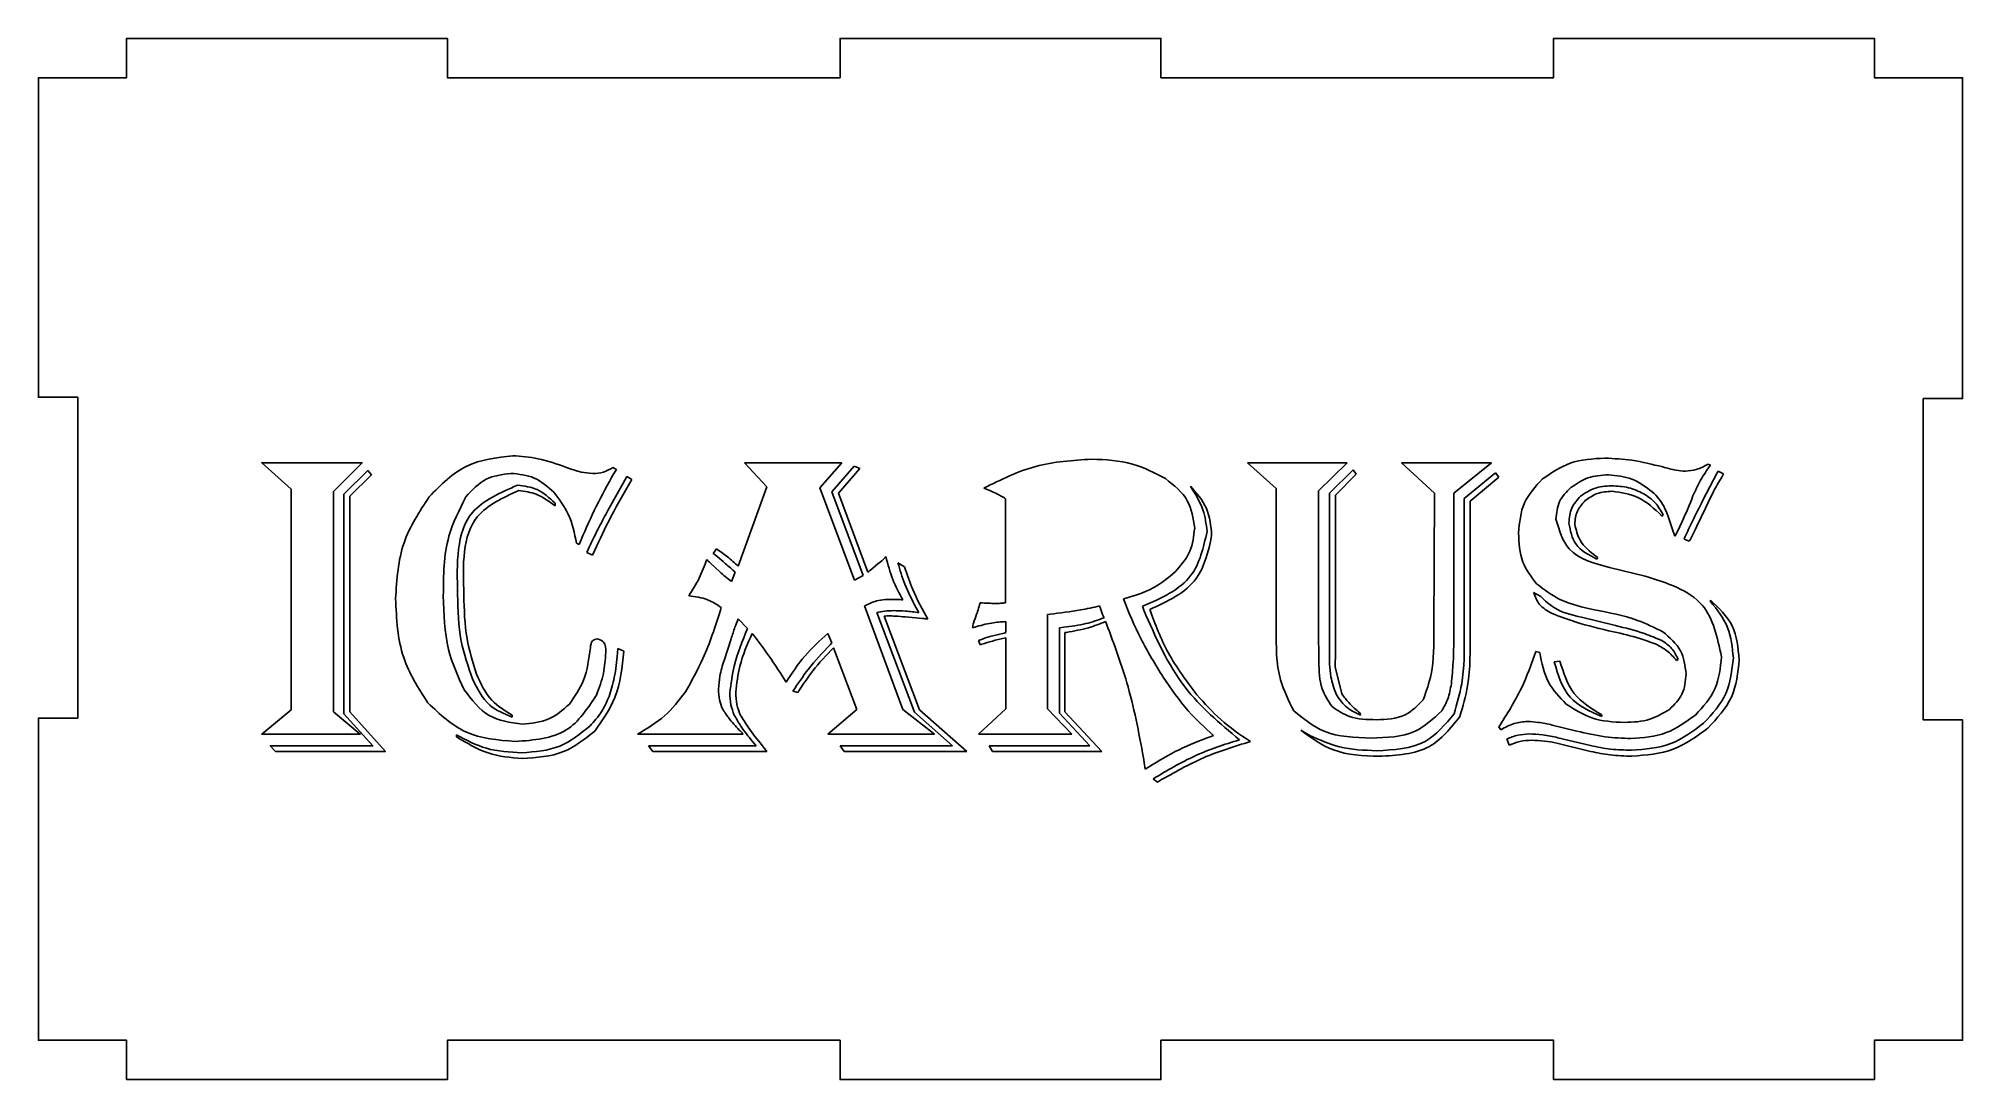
# Model space of a CAD drawing. Header units: millimetres. Extents: x -60 to 60, y 1 to 65.
import ezdxf

# ---------------------------------------------------------------- set-up
doc = ezdxf.new("R2010")
doc.units = ezdxf.units.MM
doc.layers.get('0').update_dxf_attribs({"linetype": 'CONTINUOUS'})

msp = doc.modelspace()

# ---------------------------------------------------------------- linework, layer by layer
for p, q in [((-24.17, 38.71), (-23.96, 38.59)), ((-23.96, 38.59), (-24.11, 38.34)), ((-14.57, 37.5), (-15.97, 39)), ((-15.97, 39), (-9.89, 39)), ((-9.89, 39), (-11.26, 37.44)), ((-10.52, 37.18), (-9.13, 38.79)), ((-8.78, 38.64), (-10.11, 37.1)), ((-9.13, 38.79), (-8.78, 38.64)), ((17.2, 37.39), (15.4, 39)), ((15.4, 39), (21.63, 39)), ((21.63, 39), (19.83, 37.25)), ((20.51, 37.11), (22, 38.56)), ((22, 38.56), (22.18, 38.29)), ((27.07, 37.11), (25.02, 39)), ((25.02, 39), (30.63, 39)), ((30.63, 39), (28.27, 37.11)), ((44.14, 38.92), (44.28, 38.85)), ((44.69, 38.37), (44.76, 38.47)), ((44.76, 38.47), (45.1, 38.3)), ((-24.49, 36.03), (-23.43, 37.91)), ((-23.43, 37.91), (-23.3, 38.14)), ((-23.3, 38.14), (-23, 37.96)), ((-23, 37.96), (-23.14, 37.71)), ((-16.36, 32.56), (-14.57, 37.5)), ((-11.26, 37.44), (-9.1, 31.69)), ((-0.94, 37.38), (-1.04, 37.42)), ((17.2, 28.64), (17.2, 37.39)), ((19.83, 37.25), (19.83, 28.62)), ((22.18, 38.29), (20.89, 36.98)), ((28.92, 36.77), (30.88, 38.38)), ((31.08, 38.1), (29.29, 36.61)), ((30.88, 38.38), (31.08, 38.1)), ((43.79, 36.63), (44.69, 38.37)), ((45.1, 38.3), (44.98, 38.1)), ((-27.78, 36.48), (-27.78, 36.31)), ((-8.57, 31.98), (-10.52, 37.18)), ((-10.11, 37.1), (-8.27, 32.18)), ((0.32, 30.27), (0.32, 36.76)), ((20.51, 27.22), (20.51, 37.11)), ((20.89, 36.98), (20.89, 27.18)), ((27.02, 28.58), (27.07, 37.11)), ((28.27, 37.11), (28.27, 28.6)), ((28.92, 28.33), (28.92, 36.77)), ((29.29, 36.61), (29.29, 28.42)), ((41.34, 35.73), (41.25, 35.68)), ((-26.28, 33.9), (-26.45, 33.99)), ((-26.16, 34.2), (-26.28, 33.9)), ((-25.79, 33.41), (-25.65, 33.74)), ((-17.92, 33.34), (-17.71, 33.63)), ((42.12, 34.5), (42.05, 34.42)), ((42.63, 34.24), (42.69, 34.36)), ((42.95, 34.11), (42.63, 34.24)), ((43.02, 34.2), (42.95, 34.11)), ((-25.44, 33.24), (-25.79, 33.41)), ((-18.09, 32.75), (-17.5, 32.2)), ((-17.8, 33.25), (-17.92, 33.34)), ((-8.08, 32.33), (-7.65, 32.7)), ((-6.4, 32.76), (-5.99, 32.51)), ((37.15, 33.16), (37.25, 33.09)), ((37.25, 33.09), (37.19, 32.99)), ((37.98, 32.47), (40.21, 31.93)), ((-16.77, 31.6), (-16.54, 32.18)), ((-16.54, 32.18), (-16.69, 32.31)), ((-9.1, 31.69), (-8.57, 31.98)), ((-8.48, 30.09), (-6.09, 23.61)), ((-1.31, 30.15), (-1.27, 30.27)), ((8.93, 29.82), (8.85, 30.05)), ((33.24, 30.92), (33.69, 30.67)), ((44.28, 30.36), (44.28, 30.44)), ((-17.47, 29.8), (-17.42, 29.98)), ((-15.78, 28.66), (-16.36, 29.27)), ((-5.37, 23.45), (-7.71, 29.66)), ((-7.25, 29.44), (-5.05, 23.6)), ((-4.87, 29.29), (-5.93, 29.39)), ((-5.1, 29.66), (-5.26, 29.95)), ((0.33, 28.41), (0.33, 29.1)), ((3.09, 29.56), (2.94, 29.53)), ((2.94, 29.53), (2.94, 23.65)), ((6.37, 29.53), (6.24, 29.91)), ((6.61, 28.96), (6.55, 29.1)), ((36.24, 29.37), (38.36, 28.85)), ((-16.8, 28.03), (-17.24, 26.68)), ((-15.36, 28.2), (-15.49, 28.36)), ((-10.52, 27.78), (-10.77, 28.36)), ((-10.63, 27.65), (-10.52, 27.78)), ((-1.61, 28.75), (-1.75, 28.7)), ((-1.27, 27.65), (-1.38, 27.91)), ((-1.16, 27.69), (-1.27, 27.65)), ((-0.47, 28.21), (0.22, 28.38)), ((0.22, 28.38), (0.33, 28.41)), ((0.33, 28.08), (0.22, 28.07)), ((0.33, 23.65), (0.33, 28.08)), ((3.67, 28.7), (3.94, 28.74)), ((3.67, 23.39), (3.67, 28.7)), ((4.11, 28.42), (4.01, 28.41)), ((4.01, 28.41), (4.01, 23.48)), ((19.83, 28.62), (19.86, 26.59)), ((-23.89, 27.12), (-23.87, 27.42)), ((-23.87, 27.42), (-23.49, 27.25)), ((-8.95, 23.61), (-10.42, 27.46)), ((20.89, 27.18), (20.87, 26.27)), ((33.39, 27.24), (33.63, 27.17)), ((34.54, 26.58), (34.89, 26.64)), ((42.26, 26.74), (42.17, 26.68)), ((-13.37, 25.33), (-13.61, 25.71)), ((20.87, 26.27), (21.28, 24.6)), ((-12.65, 24.68), (-12.95, 24.76)), ((-30.45, 23.27), (-30.45, 23.14)), ((-10.77, 22.08), (-8.95, 23.61)), ((-6.09, 23.61), (-4.11, 22.08)), ((-2.99, 21.36), (-5.37, 23.45)), ((-5.05, 23.6), (-2.11, 21)), ((-1.38, 22.08), (0.33, 23.65)), ((2.94, 23.65), (4.44, 22.08)), ((5.58, 21.36), (3.67, 23.39)), ((4.01, 23.48), (6.33, 21)), ((22.43, 23.39), (22.46, 23.27)), ((37.5, 23.28), (37.5, 23.18)), ((-33.93, 21.92), (-33.93, 22.03)), ((-16.05, 22.08), (-22.64, 22.08)), ((-15.24, 21.36), (-15.47, 21.63)), ((-4.11, 22.08), (-10.77, 22.08)), ((4.44, 22.08), (-1.38, 22.08)), ((13.28, 21.99), (13.08, 21.92)), ((18.73, 22.32), (18.83, 22.27)), ((18.83, 22.27), (19.29, 22)), ((31.2, 22.36), (31.09, 22.54)), ((31.73, 21.4), (31.57, 21.78)), ((35.95, 22.27), (34.4, 22.65)), ((34.77, 21.86), (36.8, 21.37)), ((-21.69, 21), (-21.96, 21.36)), ((-21.96, 21.36), (-15.24, 21.36)), ((-14.57, 21), (-21.69, 21)), ((-9.75, 21), (-10, 21.36)), ((-10, 21.36), (-2.99, 21.36)), ((-2.11, 21), (-9.75, 21)), ((-0.49, 21), (-0.7, 21.36)), ((-0.7, 21.36), (5.58, 21.36)), ((6.33, 21), (-0.49, 21)), ((36.8, 21), (34.69, 21.51)), ((9.03, 19.89), (8.97, 20.31)), ((9.23, 20.02), (9.03, 19.89)), ((9.8, 19.09), (9.53, 19.3)), ((9.92, 19.17), (9.8, 19.09))]:
    msp.add_line(p, q)
for points in [[(57.55, 43), (60, 43), (60, 63), (54.5, 63), (54.5, 65.45), (34.5, 65.45), (34.5, 63), (10, 63), (10, 65.45), (-10, 65.45), (-10, 63), (-34.5, 63), (-34.5, 65.45), (-54.5, 65.45), (-54.5, 63), (-60, 63), (-60, 43.08), (-57.55, 43.08), (-57.55, 23.08), (-60, 23.08), (-60, 3), (-54.5, 3), (-54.5, 0.55), (-34.5, 0.55), (-34.5, 3), (-10, 3), (-10, 0.55), (10, 0.55), (10, 3), (34.5, 3), (34.5, 0.55), (54.5, 0.55), (54.5, 3), (60, 3), (60, 22.97), (57.55, 22.97)], [(-44.24, 23.6), (-44.24, 37.35), (-46.07, 39), (-39.82, 39), (-41.59, 37.21), (-41.59, 23.48), (-39.93, 22.08), (-46.07, 22.08)], [(-40.95, 37.04), (-39.45, 38.51), (-39.23, 38.25), (-40.58, 36.92), (-40.58, 23.48), (-38.36, 21), (-45.22, 21), (-45.55, 21.36), (-39.14, 21.36), (-40.95, 23.35)]]:
    msp.add_lwpolyline(points, close=True)
for points, knots in [([(-35.63, 36.88), (-34.9, 37.62), (-33.46, 39.09), (-31.42, 39.32), (-30.42, 39.44)], [0, 0, 0, 0, 0.3034207, 0.596313, 0.596313, 0.596313, 0.596313]), ([(-30.42, 39.44), (-29.89, 39.4), (-28.74, 39.31), (-27.65, 38.92), (-27.06, 38.71)], [0, 0, 0, 0, 0.1589496, 0.3454119, 0.3454119, 0.3454119, 0.3454119]), ([(-27.06, 38.71), (-26.76, 38.6), (-26.23, 38.4), (-25.67, 38.35), (-25.42, 38.33)], [0, 0, 0, 0, 0.0947737, 0.1685824, 0.1685824, 0.1685824, 0.1685824]), ([(-25.42, 38.33), (-25.2, 38.34), (-24.75, 38.37), (-24.36, 38.6), (-24.17, 38.71)], [0, 0, 0, 0, 0.06695, 0.1325619, 0.1325619, 0.1325619, 0.1325619]), ([(-1.04, 37.42), (0.02, 37.94), (2.14, 39), (4.5, 39.15), (5.68, 39.22)], [0, 0, 0, 0, 0.3515551, 0.7026047, 0.7026047, 0.7026047, 0.7026047]), ([(5.68, 39.22), (6.55, 39.19), (8.18, 39.12), (9.62, 38.36), (10.29, 38.01)], [0, 0, 0, 0, 0.2567975, 0.4818869, 0.4818869, 0.4818869, 0.4818869]), ([(33.8, 37.99), (34.36, 38.37), (35.53, 39.17), (36.95, 39.25), (37.7, 39.29)], [0, 0, 0, 0, 0.1978918, 0.4177211, 0.4177211, 0.4177211, 0.4177211]), ([(37.7, 39.29), (38.26, 39.26), (39.48, 39.2), (40.66, 38.9), (41.3, 38.74)], [0, 0, 0, 0, 0.1677144, 0.3649948, 0.3649948, 0.3649948, 0.3649948]), ([(41.3, 38.74), (41.58, 38.66), (42.05, 38.53), (42.53, 38.49), (42.73, 38.47)], [0, 0, 0, 0, 0.0860409, 0.1450907, 0.1450907, 0.1450907, 0.1450907]), ([(42.73, 38.47), (42.95, 38.5), (43.45, 38.55), (43.9, 38.79), (44.14, 38.92)], [0, 0, 0, 0, 0.0685053, 0.1493475, 0.1493475, 0.1493475, 0.1493475]), ([(44.28, 38.85), (44.07, 38.55), (43.64, 37.94), (43.34, 37.26), (43.19, 36.93)], [0, 0, 0, 0, 0.1126518, 0.221906, 0.221906, 0.221906, 0.221906]), ([(-33.86, 30.78), (-33.91, 32.74), (-33.99, 35.92), (-31.2, 37.13), (-30.12, 37.6)], [0, 0, 0, 0, 0.5198197, 0.848366, 0.848366, 0.848366, 0.848366]), ([(-30.05, 37.27), (-31.04, 36.82), (-33.62, 35.61), (-33.53, 32.62), (-33.47, 30.76)], [0, 0, 0, 0, 0.3035413, 0.7995176, 0.7995176, 0.7995176, 0.7995176]), ([(-30.54, 38.34), (-31.08, 38.27), (-32.19, 38.13), (-32.95, 37.3), (-33.34, 36.88)], [0, 0, 0, 0, 0.1579243, 0.3249905, 0.3249905, 0.3249905, 0.3249905]), ([(-27.86, 37.17), (-28.25, 37.51), (-29.02, 38.19), (-30.04, 38.29), (-30.54, 38.34)], [0, 0, 0, 0, 0.1506884, 0.2990043, 0.2990043, 0.2990043, 0.2990043]), ([(-30.12, 37.6), (-29.7, 37.55), (-28.8, 37.43), (-28.14, 36.81), (-27.78, 36.48)], [0, 0, 0, 0, 0.1248341, 0.2646803, 0.2646803, 0.2646803, 0.2646803]), ([(-27.78, 36.31), (-28.16, 36.59), (-28.84, 37.1), (-29.67, 37.22), (-30.05, 37.27)], [0, 0, 0, 0, 0.1372304, 0.2499395, 0.2499395, 0.2499395, 0.2499395]), ([(-24.11, 38.34), (-24.49, 37.66), (-25.23, 36.31), (-25.86, 34.9), (-26.16, 34.2)], [0, 0, 0, 0, 0.2348031, 0.4625687, 0.4625687, 0.4625687, 0.4625687]), ([(-23.14, 37.71), (-23.59, 36.93), (-24.42, 35.48), (-25.11, 33.95), (-25.44, 33.24)], [0, 0, 0, 0, 0.26766, 0.5027317, 0.5027317, 0.5027317, 0.5027317]), ([(0.32, 36.76), (0.11, 36.88), (-0.29, 37.11), (-0.72, 37.29), (-0.94, 37.38)], [0, 0, 0, 0, 0.0703813, 0.1399053, 0.1399053, 0.1399053, 0.1399053]), ([(10.29, 38.01), (10.82, 37.59), (11.83, 36.8), (12.02, 35.53), (12.11, 34.93)], [0, 0, 0, 0, 0.1936034, 0.3702866, 0.3702866, 0.3702866, 0.3702866]), ([(11.84, 37.54), (12.23, 37.1), (13.02, 36.22), (13.12, 35.04), (13.17, 34.45)], [0, 0, 0, 0, 0.1701986, 0.3441836, 0.3441836, 0.3441836, 0.3441836]), ([(12.88, 34.71), (12.83, 35.18), (12.7, 36.19), (12.14, 37.06), (11.84, 37.54)], [0, 0, 0, 0, 0.1376511, 0.3041542, 0.3041542, 0.3041542, 0.3041542]), ([(32.31, 34.61), (32.37, 35.27), (32.48, 36.57), (33.37, 37.52), (33.8, 37.99)], [0, 0, 0, 0, 0.1924095, 0.3793659, 0.3793659, 0.3793659, 0.3793659]), ([(35.58, 37.46), (35.3, 37.19), (34.76, 36.64), (34.68, 35.87), (34.64, 35.49)], [0, 0, 0, 0, 0.1129868, 0.2241064, 0.2241064, 0.2241064, 0.2241064]), ([(37.93, 38.25), (37.48, 38.22), (36.63, 38.17), (35.92, 37.69), (35.58, 37.46)], [0, 0, 0, 0, 0.1307116, 0.251508, 0.251508, 0.251508, 0.251508]), ([(36.18, 36.92), (36.46, 37.1), (37.04, 37.5), (37.74, 37.54), (38.11, 37.56)], [0, 0, 0, 0, 0.0978916, 0.2065713, 0.2065713, 0.2065713, 0.2065713]), ([(38.14, 37.22), (37.82, 37.2), (37.21, 37.16), (36.71, 36.81), (36.47, 36.64)], [0, 0, 0, 0, 0.0927889, 0.1790721, 0.1790721, 0.1790721, 0.1790721]), ([(40.65, 37.18), (40.24, 37.49), (39.44, 38.11), (38.42, 38.2), (37.93, 38.25)], [0, 0, 0, 0, 0.1512067, 0.2983754, 0.2983754, 0.2983754, 0.2983754]), ([(38.11, 37.56), (38.47, 37.55), (39.16, 37.51), (39.79, 37.22), (40.09, 37.08)], [0, 0, 0, 0, 0.1069972, 0.2059592, 0.2059592, 0.2059592, 0.2059592]), ([(41.25, 35.68), (40.78, 36.13), (39.9, 36.97), (38.7, 37.14), (38.14, 37.22)], [0, 0, 0, 0, 0.189707, 0.3551453, 0.3551453, 0.3551453, 0.3551453]), ([(44.98, 38.1), (44.81, 37.81), (44.48, 37.24), (44.19, 36.65), (44.06, 36.36)], [0, 0, 0, 0, 0.1021468, 0.1970943, 0.1970943, 0.1970943, 0.1970943]), ([(-37.73, 30.53), (-37.65, 31.73), (-37.51, 34.03), (-36.24, 35.95), (-35.63, 36.88)], [0, 0, 0, 0, 0.3517299, 0.6785345, 0.6785345, 0.6785345, 0.6785345]), ([(-33.34, 36.88), (-33.75, 36.07), (-34.73, 34.15), (-34.74, 31.97), (-34.75, 30.71)], [0, 0, 0, 0, 0.2671301, 0.6406675, 0.6406675, 0.6406675, 0.6406675]), ([(-26.45, 33.99), (-26.57, 34.61), (-26.81, 35.78), (-27.53, 36.72), (-27.86, 37.17)], [0, 0, 0, 0, 0.1866161, 0.3518418, 0.3518418, 0.3518418, 0.3518418]), ([(-25.65, 33.74), (-25.45, 34.16), (-25.07, 34.94), (-24.67, 35.69), (-24.49, 36.03)], [0, 0, 0, 0, 0.1409509, 0.257152, 0.257152, 0.257152, 0.257152]), ([(35.45, 35.24), (35.48, 35.57), (35.53, 36.21), (35.97, 36.68), (36.18, 36.92)], [0, 0, 0, 0, 0.0951057, 0.187678, 0.187678, 0.187678, 0.187678]), ([(36.47, 36.64), (36.28, 36.43), (35.9, 36.01), (35.84, 35.45), (35.82, 35.16)], [0, 0, 0, 0, 0.0824179, 0.1658212, 0.1658212, 0.1658212, 0.1658212]), ([(40.09, 37.08), (40.36, 36.91), (40.88, 36.56), (41.19, 36), (41.34, 35.73)], [0, 0, 0, 0, 0.0936827, 0.1862609, 0.1862609, 0.1862609, 0.1862609]), ([(41.37, 36.3), (41.27, 36.45), (41.08, 36.78), (40.8, 37.04), (40.65, 37.18)], [0, 0, 0, 0, 0.0540385, 0.1139595, 0.1139595, 0.1139595, 0.1139595]), ([(41.97, 34.65), (41.87, 34.99), (41.7, 35.55), (41.46, 36.08), (41.37, 36.3)], [0, 0, 0, 0, 0.1060228, 0.1757615, 0.1757615, 0.1757615, 0.1757615]), ([(43.19, 36.93), (42.97, 36.39), (42.64, 35.57), (42.25, 34.78), (42.12, 34.5)], [0, 0, 0, 0, 0.1730266, 0.2651837, 0.2651837, 0.2651837, 0.2651837]), ([(42.69, 34.36), (42.84, 34.69), (43.19, 35.46), (43.58, 36.21), (43.79, 36.63)], [0, 0, 0, 0, 0.1106144, 0.252446, 0.252446, 0.252446, 0.252446]), ([(44.06, 36.36), (43.82, 35.86), (43.48, 35.14), (43.12, 34.42), (43.02, 34.2)], [0, 0, 0, 0, 0.1673626, 0.2400493, 0.2400493, 0.2400493, 0.2400493]), ([(12.11, 34.93), (12.05, 34.43), (11.94, 33.4), (11.26, 32.62), (10.92, 32.22)], [0, 0, 0, 0, 0.1472509, 0.3021399, 0.3021399, 0.3021399, 0.3021399]), ([(34.64, 35.49), (34.85, 34.8), (35.33, 33.17), (37.01, 32.73), (37.98, 32.47)], [0, 0, 0, 0, 0.2040854, 0.4797663, 0.4797663, 0.4797663, 0.4797663]), ([(37.19, 32.99), (36.68, 33.25), (35.74, 33.74), (35.54, 34.77), (35.45, 35.24)], [0, 0, 0, 0, 0.1616189, 0.2989172, 0.2989172, 0.2989172, 0.2989172]), ([(35.82, 35.16), (35.9, 34.82), (36.09, 34), (36.76, 33.46), (37.15, 33.16)], [0, 0, 0, 0, 0.1043555, 0.2467922, 0.2467922, 0.2467922, 0.2467922]), ([(-17.71, 33.63), (-17.48, 33.47), (-17.01, 33.14), (-16.58, 32.76), (-16.36, 32.56)], [0, 0, 0, 0, 0.0847354, 0.1719137, 0.1719137, 0.1719137, 0.1719137]), ([(8.85, 30.05), (10.02, 30.56), (12.15, 31.49), (12.66, 33.72), (12.88, 34.71)], [0, 0, 0, 0, 0.3590409, 0.6506707, 0.6506707, 0.6506707, 0.6506707]), ([(13.17, 34.45), (12.96, 33.48), (12.47, 31.32), (10.43, 30.37), (9.31, 29.85)], [0, 0, 0, 0, 0.2836564, 0.6321114, 0.6321114, 0.6321114, 0.6321114]), ([(33.43, 31.46), (33.1, 31.89), (32.4, 32.82), (32.34, 33.99), (32.31, 34.61)], [0, 0, 0, 0, 0.1594548, 0.3412972, 0.3412972, 0.3412972, 0.3412972]), ([(42.05, 34.42), (42.04, 34.47), (42.01, 34.54), (41.98, 34.62), (41.97, 34.65)], [0, 0, 0, 0, 0.01366064, 0.0237737, 0.0237737, 0.0237737, 0.0237737]), ([(-19.44, 30.71), (-19.21, 31.07), (-18.76, 31.78), (-18.46, 32.57), (-18.32, 32.96)], [0, 0, 0, 0, 0.1277873, 0.2523772, 0.2523772, 0.2523772, 0.2523772]), ([(-18.32, 32.96), (-18.27, 32.91), (-18.19, 32.84), (-18.12, 32.77), (-18.09, 32.75)], [0, 0, 0, 0, 0.02029295, 0.03078572, 0.03078572, 0.03078572, 0.03078572]), ([(-16.69, 32.31), (-16.9, 32.49), (-17.26, 32.81), (-17.63, 33.11), (-17.8, 33.25)], [0, 0, 0, 0, 0.0801692, 0.1450473, 0.1450473, 0.1450473, 0.1450473]), ([(-7.65, 32.7), (-7.54, 32.78), (-7.36, 32.92), (-7.21, 33.08), (-7.15, 33.15)], [0, 0, 0, 0, 0.0421255, 0.06730167, 0.06730167, 0.06730167, 0.06730167]), ([(-7.15, 33.15), (-7.02, 32.66), (-6.78, 31.72), (-6.32, 30.87), (-6.09, 30.45)], [0, 0, 0, 0, 0.1489175, 0.2898685, 0.2898685, 0.2898685, 0.2898685]), ([(-5.26, 29.95), (-5.51, 30.44), (-5.98, 31.34), (-6.27, 32.31), (-6.4, 32.76)], [0, 0, 0, 0, 0.163975, 0.3035735, 0.3035735, 0.3035735, 0.3035735]), ([(-5.99, 32.51), (-5.83, 32.04), (-5.45, 30.91), (-4.87, 29.86), (-4.54, 29.25)], [0, 0, 0, 0, 0.1496446, 0.3572366, 0.3572366, 0.3572366, 0.3572366]), ([(-17.5, 32.2), (-17.39, 32.1), (-17.16, 31.89), (-16.91, 31.7), (-16.77, 31.6)], [0, 0, 0, 0, 0.04437936, 0.09376616, 0.09376616, 0.09376616, 0.09376616]), ([(-8.27, 32.18), (-8.23, 32.21), (-8.16, 32.26), (-8.1, 32.31), (-8.08, 32.33)], [0, 0, 0, 0, 0.01575873, 0.02348328, 0.02348328, 0.02348328, 0.02348328]), ([(10.92, 32.22), (10.47, 31.84), (9.51, 31.05), (8.31, 30.7), (7.67, 30.51)], [0, 0, 0, 0, 0.1733978, 0.369892, 0.369892, 0.369892, 0.369892]), ([(37.04, 29.84), (36.3, 30), (34.98, 30.28), (33.9, 31.1), (33.43, 31.46)], [0, 0, 0, 0, 0.2245421, 0.4002788, 0.4002788, 0.4002788, 0.4002788]), ([(40.21, 31.93), (41.59, 31.5), (44.16, 30.69), (44.71, 28.1), (44.97, 26.91)], [0, 0, 0, 0, 0.401185, 0.742084, 0.742084, 0.742084, 0.742084]), ([(-35.71, 24.03), (-36.3, 24.94), (-37.56, 26.92), (-37.67, 29.27), (-37.73, 30.53)], [0, 0, 0, 0, 0.3209342, 0.6921245, 0.6921245, 0.6921245, 0.6921245]), ([(-34.75, 30.71), (-34.72, 29.57), (-34.67, 27.53), (-33.83, 25.67), (-33.45, 24.84)], [0, 0, 0, 0, 0.335531, 0.6065052, 0.6065052, 0.6065052, 0.6065052]), ([(-32.93, 25.53), (-33.2, 26.31), (-33.8, 28.01), (-33.84, 29.81), (-33.86, 30.78)], [0, 0, 0, 0, 0.2453364, 0.5365402, 0.5365402, 0.5365402, 0.5365402]), ([(-33.47, 30.76), (-33.45, 29.84), (-33.41, 28.16), (-32.91, 26.55), (-32.68, 25.82)], [0, 0, 0, 0, 0.2725319, 0.5023579, 0.5023579, 0.5023579, 0.5023579]), ([(-17.42, 29.98), (-17.7, 30.16), (-18.31, 30.56), (-19.04, 30.65), (-19.44, 30.71)], [0, 0, 0, 0, 0.0978549, 0.2168261, 0.2168261, 0.2168261, 0.2168261]), ([(-6.65, 30.48), (-7.01, 30.48), (-7.66, 30.47), (-8.23, 30.2), (-8.48, 30.09)], [0, 0, 0, 0, 0.1089114, 0.1894134, 0.1894134, 0.1894134, 0.1894134]), ([(-6.09, 30.45), (-6.2, 30.46), (-6.39, 30.48), (-6.57, 30.48), (-6.65, 30.48)], [0, 0, 0, 0, 0.0330259, 0.05545362, 0.05545362, 0.05545362, 0.05545362]), ([(-1.49, 29.56), (-1.47, 29.62), (-1.4, 29.81), (-1.35, 30.01), (-1.31, 30.15)], [0, 0, 0, 0, 0.01845259, 0.06215458, 0.06215458, 0.06215458, 0.06215458]), ([(-1.27, 30.27), (-1.09, 30.26), (-0.78, 30.24), (-0.47, 30.23), (-0.34, 30.23)], [0, 0, 0, 0, 0.05283064, 0.09240331, 0.09240331, 0.09240331, 0.09240331]), ([(-0.34, 30.23), (-0.23, 30.23), (-0.01, 30.23), (0.21, 30.26), (0.32, 30.27)], [0, 0, 0, 0, 0.03429981, 0.06608721, 0.06608721, 0.06608721, 0.06608721]), ([(6.17, 30.07), (5.78, 29.98), (4.76, 29.76), (3.72, 29.63), (3.09, 29.56)], [0, 0, 0, 0, 0.1205841, 0.3129954, 0.3129954, 0.3129954, 0.3129954]), ([(6.24, 29.91), (6.23, 29.93), (6.21, 29.99), (6.19, 30.04), (6.17, 30.07)], [0, 0, 0, 0, 0.00636722, 0.01714599, 0.01714599, 0.01714599, 0.01714599]), ([(7.67, 30.51), (8.01, 29.67), (8.69, 27.97), (9.66, 26.42), (10.15, 25.63)], [0, 0, 0, 0, 0.2695344, 0.5479253, 0.5479253, 0.5479253, 0.5479253]), ([(34.4, 29.6), (34.11, 29.77), (33.57, 30.07), (33.35, 30.65), (33.24, 30.92)], [0, 0, 0, 0, 0.0963694, 0.1799698, 0.1799698, 0.1799698, 0.1799698]), ([(33.69, 30.67), (33.96, 30.41), (34.67, 29.73), (35.64, 29.51), (36.24, 29.37)], [0, 0, 0, 0, 0.1111815, 0.2899786, 0.2899786, 0.2899786, 0.2899786]), ([(44.28, 30.44), (44.8, 29.94), (45.87, 28.93), (46, 27.46), (46.07, 26.72)], [0, 0, 0, 0, 0.2096992, 0.4253993, 0.4253993, 0.4253993, 0.4253993]), ([(45.71, 26.83), (45.64, 27.48), (45.52, 28.8), (44.7, 29.84), (44.28, 30.36)], [0, 0, 0, 0, 0.1925509, 0.3884148, 0.3884148, 0.3884148, 0.3884148]), ([(-19.65, 24.71), (-19.27, 25.4), (-18.36, 27.01), (-17.8, 28.78), (-17.47, 29.8)], [0, 0, 0, 0, 0.2365949, 0.5550357, 0.5550357, 0.5550357, 0.5550357]), ([(-16.36, 29.27), (-16.43, 29.09), (-16.59, 28.69), (-16.72, 28.27), (-16.8, 28.03)], [0, 0, 0, 0, 0.0556011, 0.1313916, 0.1313916, 0.1313916, 0.1313916]), ([(-7.71, 29.66), (-7.55, 29.7), (-7.22, 29.77), (-6.87, 29.78), (-6.69, 29.78)], [0, 0, 0, 0, 0.0489481, 0.1037536, 0.1037536, 0.1037536, 0.1037536]), ([(-6.99, 29.45), (-7.02, 29.45), (-7.11, 29.45), (-7.2, 29.44), (-7.25, 29.44)], [0, 0, 0, 0, 0.0092365, 0.02640778, 0.02640778, 0.02640778, 0.02640778]), ([(-5.93, 29.39), (-6.14, 29.41), (-6.49, 29.44), (-6.85, 29.45), (-6.99, 29.45)], [0, 0, 0, 0, 0.0628322, 0.1057211, 0.1057211, 0.1057211, 0.1057211]), ([(-6.69, 29.78), (-6.43, 29.78), (-5.91, 29.76), (-5.38, 29.7), (-5.1, 29.66)], [0, 0, 0, 0, 0.0752233, 0.1587758, 0.1587758, 0.1587758, 0.1587758]), ([(-4.54, 29.25), (-4.61, 29.27), (-4.72, 29.28), (-4.83, 29.29), (-4.87, 29.29)], [0, 0, 0, 0, 0.02293974, 0.03320705, 0.03320705, 0.03320705, 0.03320705]), ([(-1.75, 28.7), (-1.73, 28.8), (-1.66, 29.09), (-1.56, 29.38), (-1.49, 29.56)], [0, 0, 0, 0, 0.03166391, 0.08973178, 0.08973178, 0.08973178, 0.08973178]), ([(0.33, 29.1), (0.04, 29.08), (-0.62, 29.03), (-1.26, 28.85), (-1.61, 28.75)], [0, 0, 0, 0, 0.0877822, 0.1973265, 0.1973265, 0.1973265, 0.1973265]), ([(3.94, 28.74), (4.41, 28.8), (5.27, 28.91), (6.09, 29.2), (6.46, 29.33)], [0, 0, 0, 0, 0.1399926, 0.2594705, 0.2594705, 0.2594705, 0.2594705]), ([(6.55, 29.1), (6.2, 28.96), (5.41, 28.65), (4.58, 28.51), (4.11, 28.42)], [0, 0, 0, 0, 0.1130312, 0.2536, 0.2536, 0.2536, 0.2536]), ([(6.46, 29.33), (6.44, 29.38), (6.41, 29.44), (6.38, 29.51), (6.37, 29.53)], [0, 0, 0, 0, 0.0143016, 0.02183374, 0.02183374, 0.02183374, 0.02183374]), ([(8.97, 20.31), (8.68, 21.9), (8.14, 24.85), (7.09, 27.66), (6.61, 28.96)], [0, 0, 0, 0, 0.4821703, 0.8982497, 0.8982497, 0.8982497, 0.8982497]), ([(14.9, 21.73), (13.68, 22.75), (11.05, 24.97), (9.67, 28.13), (8.93, 29.82)], [0, 0, 0, 0, 0.472573, 1.018161, 1.018161, 1.018161, 1.018161]), ([(9.31, 29.85), (9.65, 28.93), (10.37, 27.02), (11.61, 25.38), (12.25, 24.53)], [0, 0, 0, 0, 0.2922795, 0.6102117, 0.6102117, 0.6102117, 0.6102117]), ([(38.23, 28.46), (37.43, 28.65), (36.13, 28.94), (34.88, 29.42), (34.4, 29.6)], [0, 0, 0, 0, 0.2458345, 0.3995065, 0.3995065, 0.3995065, 0.3995065]), ([(41.31, 28.46), (40.79, 28.72), (39.44, 29.38), (37.95, 29.66), (37.04, 29.84)], [0, 0, 0, 0, 0.1741281, 0.45046, 0.45046, 0.45046, 0.45046]), ([(38.36, 28.85), (38.97, 28.7), (39.95, 28.46), (40.88, 28.07), (41.24, 27.92)], [0, 0, 0, 0, 0.1870483, 0.3031491, 0.3031491, 0.3031491, 0.3031491]), ([(-25.58, 27.47), (-25.56, 27.64), (-25.52, 27.92), (-25.25, 28), (-25.13, 28.03)], [0, 0, 0, 0, 0.04378517, 0.07772674, 0.07772674, 0.07772674, 0.07772674]), ([(-25.13, 28.03), (-24.99, 27.97), (-24.62, 27.83), (-24.62, 27.42), (-24.62, 27.17)], [0, 0, 0, 0, 0.0441241, 0.1096827, 0.1096827, 0.1096827, 0.1096827]), ([(-16.88, 24.65), (-16.81, 25.22), (-16.63, 26.6), (-16.1, 27.89), (-15.78, 28.66)], [0, 0, 0, 0, 0.1696932, 0.417114, 0.417114, 0.417114, 0.417114]), ([(-15.49, 28.36), (-15.79, 27.69), (-16.3, 26.51), (-16.45, 25.24), (-16.51, 24.69)], [0, 0, 0, 0, 0.2181213, 0.3822937, 0.3822937, 0.3822937, 0.3822937]), ([(-13.61, 25.71), (-13.87, 26.1), (-14.42, 26.95), (-15.03, 27.76), (-15.36, 28.2)], [0, 0, 0, 0, 0.1407172, 0.3048342, 0.3048342, 0.3048342, 0.3048342]), ([(-10.77, 28.36), (-11.27, 27.91), (-12.27, 27.01), (-13.01, 25.88), (-13.37, 25.33)], [0, 0, 0, 0, 0.2011825, 0.4008093, 0.4008093, 0.4008093, 0.4008093]), ([(-12.95, 24.76), (-12.64, 25.22), (-11.95, 26.25), (-11.1, 27.15), (-10.63, 27.65)], [0, 0, 0, 0, 0.1676661, 0.3710545, 0.3710545, 0.3710545, 0.3710545]), ([(-1.38, 27.91), (-1.21, 27.98), (-0.91, 28.09), (-0.61, 28.18), (-0.47, 28.21)], [0, 0, 0, 0, 0.05506387, 0.09595635, 0.09595635, 0.09595635, 0.09595635]), ([(0.22, 28.07), (-0.02, 28.01), (-0.49, 27.9), (-0.94, 27.76), (-1.16, 27.69)], [0, 0, 0, 0, 0.0750797, 0.1436969, 0.1436969, 0.1436969, 0.1436969]), ([(18.29, 23.53), (17.97, 24.17), (17.18, 25.76), (17.19, 27.56), (17.2, 28.64)], [0, 0, 0, 0, 0.2108143, 0.5281501, 0.5281501, 0.5281501, 0.5281501]), ([(26.37, 24.23), (26.56, 24.76), (27.05, 26.16), (27.03, 27.65), (27.02, 28.58)], [0, 0, 0, 0, 0.1667573, 0.4428346, 0.4428346, 0.4428346, 0.4428346]), ([(28.27, 28.6), (28.27, 27.92), (28.27, 26.79), (28.16, 25.67), (28.12, 25.22)], [0, 0, 0, 0, 0.201794, 0.3380936, 0.3380936, 0.3380936, 0.3380936]), ([(28.29, 23.35), (28.47, 23.97), (28.95, 25.59), (28.93, 27.28), (28.92, 28.33)], [0, 0, 0, 0, 0.1925376, 0.504807, 0.504807, 0.504807, 0.504807]), ([(29.29, 28.42), (29.3, 27.31), (29.32, 25.52), (28.84, 23.81), (28.65, 23.18)], [0, 0, 0, 0, 0.3326841, 0.530978, 0.530978, 0.530978, 0.530978]), ([(40.89, 27.69), (40.55, 27.81), (39.68, 28.13), (38.78, 28.34), (38.23, 28.46)], [0, 0, 0, 0, 0.1070239, 0.2770978, 0.2770978, 0.2770978, 0.2770978]), ([(42.17, 26.68), (41.98, 26.89), (41.6, 27.3), (41.12, 27.56), (40.89, 27.69)], [0, 0, 0, 0, 0.0856874, 0.1639665, 0.1639665, 0.1639665, 0.1639665]), ([(41.24, 27.92), (41.46, 27.77), (41.91, 27.47), (42.15, 26.98), (42.26, 26.74)], [0, 0, 0, 0, 0.0785939, 0.1587673, 0.1587673, 0.1587673, 0.1587673]), ([(42.76, 25.83), (42.7, 26.34), (42.56, 27.4), (41.74, 28.1), (41.31, 28.46)], [0, 0, 0, 0, 0.1501589, 0.3106729, 0.3106729, 0.3106729, 0.3106729]), ([(-26.89, 23.95), (-26.56, 24.43), (-25.83, 25.49), (-25.67, 26.78), (-25.58, 27.47)], [0, 0, 0, 0, 0.1736936, 0.3811852, 0.3811852, 0.3811852, 0.3811852]), ([(-23.49, 27.25), (-23.59, 26.26), (-23.77, 24.43), (-24.83, 22.95), (-25.31, 22.27)], [0, 0, 0, 0, 0.2934014, 0.5383809, 0.5383809, 0.5383809, 0.5383809]), ([(-24.62, 27.17), (-24.65, 26.73), (-24.71, 25.82), (-25.03, 24.97), (-25.2, 24.52)], [0, 0, 0, 0, 0.1310251, 0.2727087, 0.2727087, 0.2727087, 0.2727087]), ([(-24.41, 24.43), (-24.29, 24.82), (-24.02, 25.7), (-23.94, 26.61), (-23.89, 27.12)], [0, 0, 0, 0, 0.1222775, 0.2745142, 0.2745142, 0.2745142, 0.2745142]), ([(-17.24, 26.68), (-17.34, 26.36), (-17.52, 25.77), (-17.57, 25.16), (-17.59, 24.89)], [0, 0, 0, 0, 0.1024428, 0.1833733, 0.1833733, 0.1833733, 0.1833733]), ([(-10.42, 27.46), (-10.86, 27), (-11.69, 26.14), (-12.34, 25.14), (-12.65, 24.68)], [0, 0, 0, 0, 0.1918924, 0.3571525, 0.3571525, 0.3571525, 0.3571525]), ([(19.86, 26.59), (19.87, 26.01), (19.89, 25), (20.44, 24.16), (20.68, 23.8)], [0, 0, 0, 0, 0.1692061, 0.2959592, 0.2959592, 0.2959592, 0.2959592]), ([(20.93, 24.57), (20.81, 24.93), (20.51, 25.79), (20.51, 26.7), (20.51, 27.22)], [0, 0, 0, 0, 0.1136174, 0.2699079, 0.2699079, 0.2699079, 0.2699079]), ([(31.09, 22.54), (31.59, 23.33), (32.53, 24.81), (33.11, 26.46), (33.39, 27.24)], [0, 0, 0, 0, 0.2779778, 0.5239548, 0.5239548, 0.5239548, 0.5239548]), ([(33.63, 27.17), (33.75, 26.53), (34, 25.29), (34.87, 24.39), (35.29, 23.95)], [0, 0, 0, 0, 0.1921126, 0.3689154, 0.3689154, 0.3689154, 0.3689154]), ([(37.5, 23.18), (36.76, 23.51), (35.25, 24.18), (34.78, 25.77), (34.54, 26.58)], [0, 0, 0, 0, 0.2308555, 0.4720706, 0.4720706, 0.4720706, 0.4720706]), ([(34.89, 26.64), (35.12, 25.91), (35.57, 24.46), (36.86, 23.67), (37.5, 23.28)], [0, 0, 0, 0, 0.2216917, 0.4389805, 0.4389805, 0.4389805, 0.4389805]), ([(44.97, 26.91), (44.9, 26.21), (44.76, 24.82), (43.81, 23.79), (43.34, 23.27)], [0, 0, 0, 0, 0.2030794, 0.4078394, 0.4078394, 0.4078394, 0.4078394]), ([(43.85, 22.76), (44.39, 23.34), (45.46, 24.5), (45.62, 26.06), (45.71, 26.83)], [0, 0, 0, 0, 0.2319893, 0.4578338, 0.4578338, 0.4578338, 0.4578338]), ([(46.07, 26.72), (45.99, 25.91), (45.82, 24.27), (44.69, 23.07), (44.12, 22.46)], [0, 0, 0, 0, 0.2376447, 0.4806789, 0.4806789, 0.4806789, 0.4806789]), ([(-30.45, 23.14), (-30.95, 23.35), (-32.08, 23.81), (-32.63, 24.92), (-32.93, 25.53)], [0, 0, 0, 0, 0.1590878, 0.3555344, 0.3555344, 0.3555344, 0.3555344]), ([(-32.68, 25.82), (-32.41, 25.23), (-31.92, 24.15), (-30.91, 23.54), (-30.45, 23.27)], [0, 0, 0, 0, 0.1882522, 0.3460163, 0.3460163, 0.3460163, 0.3460163]), ([(10.15, 25.63), (10.64, 24.91), (11.55, 23.58), (12.74, 22.49), (13.28, 21.99)], [0, 0, 0, 0, 0.2615946, 0.4815428, 0.4815428, 0.4815428, 0.4815428]), ([(28.12, 25.22), (28.06, 24.9), (27.96, 24.3), (27.66, 23.78), (27.52, 23.53)], [0, 0, 0, 0, 0.0963115, 0.1802747, 0.1802747, 0.1802747, 0.1802747]), ([(41.72, 23.62), (42.03, 23.92), (42.64, 24.53), (42.72, 25.39), (42.76, 25.83)], [0, 0, 0, 0, 0.1237252, 0.2507105, 0.2507105, 0.2507105, 0.2507105]), ([(-30.26, 21.62), (-31.34, 21.71), (-33.44, 21.88), (-34.96, 23.32), (-35.71, 24.03)], [0, 0, 0, 0, 0.3134114, 0.6113424, 0.6113424, 0.6113424, 0.6113424]), ([(-33.45, 24.84), (-32.98, 24.22), (-32.07, 23.01), (-30.57, 22.81), (-29.84, 22.71)], [0, 0, 0, 0, 0.2222913, 0.434583, 0.434583, 0.434583, 0.434583]), ([(-25.2, 24.52), (-25.75, 23.68), (-26.94, 21.87), (-29.11, 21.71), (-30.26, 21.62)], [0, 0, 0, 0, 0.2874944, 0.6141103, 0.6141103, 0.6141103, 0.6141103]), ([(-25.6, 22.6), (-25.35, 22.87), (-24.85, 23.42), (-24.56, 24.1), (-24.41, 24.43)], [0, 0, 0, 0, 0.1113646, 0.2195814, 0.2195814, 0.2195814, 0.2195814]), ([(-22.64, 22.08), (-22.05, 22.43), (-20.89, 23.11), (-20.06, 24.18), (-19.65, 24.71)], [0, 0, 0, 0, 0.2040404, 0.400863, 0.400863, 0.400863, 0.400863]), ([(-17.59, 24.89), (-17.58, 24.66), (-17.57, 24.24), (-17.41, 23.85), (-17.34, 23.66)], [0, 0, 0, 0, 0.067872, 0.1260455, 0.1260455, 0.1260455, 0.1260455]), ([(-16.61, 23.27), (-16.69, 23.49), (-16.85, 23.93), (-16.87, 24.4), (-16.88, 24.65)], [0, 0, 0, 0, 0.0669355, 0.1412545, 0.1412545, 0.1412545, 0.1412545]), ([(-16.51, 24.69), (-16.5, 24.43), (-16.49, 23.95), (-16.31, 23.5), (-16.23, 23.29)], [0, 0, 0, 0, 0.0769753, 0.1442171, 0.1442171, 0.1442171, 0.1442171]), ([(12.25, 24.53), (12.73, 24), (13.72, 22.89), (14.95, 22.05), (15.59, 21.62)], [0, 0, 0, 0, 0.2144879, 0.4444011, 0.4444011, 0.4444011, 0.4444011]), ([(22.46, 23.27), (22.12, 23.42), (21.49, 23.72), (21.11, 24.3), (20.93, 24.57)], [0, 0, 0, 0, 0.1086139, 0.2046385, 0.2046385, 0.2046385, 0.2046385]), ([(21.28, 24.6), (21.42, 24.41), (21.76, 23.96), (22.18, 23.6), (22.43, 23.39)], [0, 0, 0, 0, 0.0706393, 0.167444, 0.167444, 0.167444, 0.167444]), ([(23.43, 22.98), (24.07, 23), (25.22, 23.05), (26.02, 23.87), (26.37, 24.23)], [0, 0, 0, 0, 0.1830292, 0.3305544, 0.3305544, 0.3305544, 0.3305544]), ([(-29.84, 22.71), (-29.26, 22.76), (-28.14, 22.85), (-27.3, 23.59), (-26.89, 23.95)], [0, 0, 0, 0, 0.1688267, 0.3273327, 0.3273327, 0.3273327, 0.3273327]), ([(-17.34, 23.66), (-17.22, 23.47), (-16.91, 22.99), (-16.52, 22.58), (-16.29, 22.33)], [0, 0, 0, 0, 0.0695821, 0.1702506, 0.1702506, 0.1702506, 0.1702506]), ([(-15.47, 21.63), (-15.72, 21.94), (-16.15, 22.45), (-16.47, 23.04), (-16.61, 23.27)], [0, 0, 0, 0, 0.1182605, 0.2002408, 0.2002408, 0.2002408, 0.2002408]), ([(-16.23, 23.29), (-16.07, 23.03), (-15.66, 22.36), (-15.17, 21.75), (-14.86, 21.37)], [0, 0, 0, 0, 0.0905954, 0.2356902, 0.2356902, 0.2356902, 0.2356902]), ([(23.12, 21.84), (22.09, 21.87), (20.29, 21.91), (18.89, 23.04), (18.29, 23.53)], [0, 0, 0, 0, 0.2964254, 0.5240966, 0.5240966, 0.5240966, 0.5240966]), ([(20.68, 23.8), (21.03, 23.56), (21.86, 23.01), (22.86, 22.99), (23.43, 22.98)], [0, 0, 0, 0, 0.125986, 0.2930856, 0.2930856, 0.2930856, 0.2930856]), ([(27.52, 23.53), (26.99, 23.04), (25.77, 21.9), (24.08, 21.87), (23.12, 21.84)], [0, 0, 0, 0, 0.2094097, 0.4862707, 0.4862707, 0.4862707, 0.4862707]), ([(23.46, 21.05), (24.54, 21.1), (26.5, 21.19), (27.73, 22.68), (28.29, 23.35)], [0, 0, 0, 0, 0.3080259, 0.5570524, 0.5570524, 0.5570524, 0.5570524]), ([(28.65, 23.18), (28.07, 22.45), (26.79, 20.87), (24.73, 20.76), (23.6, 20.7)], [0, 0, 0, 0, 0.2664703, 0.5867013, 0.5867013, 0.5867013, 0.5867013]), ([(32.86, 22.87), (32.58, 22.85), (32, 22.79), (31.47, 22.51), (31.2, 22.36)], [0, 0, 0, 0, 0.0827633, 0.1755552, 0.1755552, 0.1755552, 0.1755552]), ([(34.4, 22.65), (34.12, 22.71), (33.61, 22.83), (33.09, 22.86), (32.86, 22.87)], [0, 0, 0, 0, 0.087024, 0.1561526, 0.1561526, 0.1561526, 0.1561526]), ([(35.29, 23.95), (35.81, 23.62), (36.91, 22.91), (38.22, 22.84), (38.91, 22.81)], [0, 0, 0, 0, 0.1815713, 0.3863373, 0.3863373, 0.3863373, 0.3863373]), ([(38.91, 22.81), (39.46, 22.83), (40.46, 22.87), (41.33, 23.39), (41.72, 23.62)], [0, 0, 0, 0, 0.1598831, 0.2967011, 0.2967011, 0.2967011, 0.2967011]), ([(43.34, 23.27), (42.75, 22.85), (41.56, 21.97), (40.07, 21.86), (39.31, 21.8)], [0, 0, 0, 0, 0.2129241, 0.4366777, 0.4366777, 0.4366777, 0.4366777]), ([(-33.93, 22.03), (-33.32, 21.71), (-32.05, 21.03), (-30.61, 20.96), (-29.85, 20.92)], [0, 0, 0, 0, 0.2039509, 0.4268864, 0.4268864, 0.4268864, 0.4268864]), ([(-29.83, 20.56), (-30.55, 20.62), (-32.03, 20.75), (-33.29, 21.53), (-33.93, 21.92)], [0, 0, 0, 0, 0.2153315, 0.4375309, 0.4375309, 0.4375309, 0.4375309]), ([(-29.85, 20.92), (-29.03, 20.98), (-27.44, 21.1), (-26.2, 22.11), (-25.6, 22.6)], [0, 0, 0, 0, 0.2407022, 0.4675502, 0.4675502, 0.4675502, 0.4675502]), ([(-25.31, 22.27), (-25.93, 21.77), (-27.24, 20.72), (-28.93, 20.62), (-29.83, 20.56)], [0, 0, 0, 0, 0.2321984, 0.4936742, 0.4936742, 0.4936742, 0.4936742]), ([(-16.29, 22.33), (-16.25, 22.3), (-16.17, 22.22), (-16.09, 22.13), (-16.05, 22.08)], [0, 0, 0, 0, 0.01422142, 0.03451453, 0.03451453, 0.03451453, 0.03451453]), ([(13.08, 21.92), (12.42, 21.67), (11.08, 21.16), (9.86, 20.41), (9.23, 20.02)], [0, 0, 0, 0, 0.2107357, 0.4301542, 0.4301542, 0.4301542, 0.4301542]), ([(9.53, 19.3), (10.39, 19.81), (12.08, 20.83), (13.96, 21.43), (14.9, 21.73)], [0, 0, 0, 0, 0.296864, 0.5908301, 0.5908301, 0.5908301, 0.5908301]), ([(15.59, 21.62), (14.6, 21.32), (12.61, 20.71), (10.82, 19.68), (9.92, 19.17)], [0, 0, 0, 0, 0.3098567, 0.6195219, 0.6195219, 0.6195219, 0.6195219]), ([(23.6, 20.7), (22.62, 20.73), (20.83, 20.8), (19.38, 21.85), (18.73, 22.32)], [0, 0, 0, 0, 0.2870539, 0.5243444, 0.5243444, 0.5243444, 0.5243444]), ([(19.29, 22), (19.9, 21.73), (21.22, 21.13), (22.68, 21.08), (23.46, 21.05)], [0, 0, 0, 0, 0.1984877, 0.4311304, 0.4311304, 0.4311304, 0.4311304]), ([(31.57, 21.78), (31.8, 21.87), (32.25, 22.05), (32.73, 22.08), (32.97, 22.09)], [0, 0, 0, 0, 0.0731871, 0.1441784, 0.1441784, 0.1441784, 0.1441784]), ([(33.11, 21.7), (32.87, 21.69), (32.39, 21.66), (31.95, 21.48), (31.73, 21.4)], [0, 0, 0, 0, 0.072595, 0.1426548, 0.1426548, 0.1426548, 0.1426548]), ([(32.97, 22.09), (33.25, 22.08), (33.86, 22.06), (34.46, 21.93), (34.77, 21.86)], [0, 0, 0, 0, 0.0849329, 0.1825046, 0.1825046, 0.1825046, 0.1825046]), ([(34.69, 21.51), (34.44, 21.57), (33.92, 21.68), (33.39, 21.69), (33.11, 21.7)], [0, 0, 0, 0, 0.077726, 0.1596147, 0.1596147, 0.1596147, 0.1596147]), ([(39.31, 21.8), (38.78, 21.83), (37.64, 21.88), (36.53, 22.13), (35.95, 22.27)], [0, 0, 0, 0, 0.1596497, 0.3400346, 0.3400346, 0.3400346, 0.3400346]), ([(39.36, 21.08), (40.2, 21.14), (41.86, 21.27), (43.2, 22.27), (43.85, 22.76)], [0, 0, 0, 0, 0.2477128, 0.4882983, 0.4882983, 0.4882983, 0.4882983]), ([(44.12, 22.46), (43.43, 21.95), (42.02, 20.91), (40.27, 20.78), (39.38, 20.71)], [0, 0, 0, 0, 0.2528686, 0.5149957, 0.5149957, 0.5149957, 0.5149957]), ([(-14.86, 21.37), (-14.82, 21.32), (-14.73, 21.2), (-14.63, 21.07), (-14.57, 21)], [0, 0, 0, 0, 0.01925689, 0.04695705, 0.04695705, 0.04695705, 0.04695705]), ([(36.8, 21.37), (37.22, 21.28), (38.06, 21.11), (38.92, 21.09), (39.36, 21.08)], [0, 0, 0, 0, 0.1265009, 0.2579097, 0.2579097, 0.2579097, 0.2579097]), ([(39.38, 20.71), (38.92, 20.72), (38.06, 20.74), (37.21, 20.92), (36.8, 21)], [0, 0, 0, 0, 0.1356882, 0.2592675, 0.2592675, 0.2592675, 0.2592675])]:
    msp.add_open_spline(points, degree=3, knots=knots)

doc.saveas('drawing.dxf')
